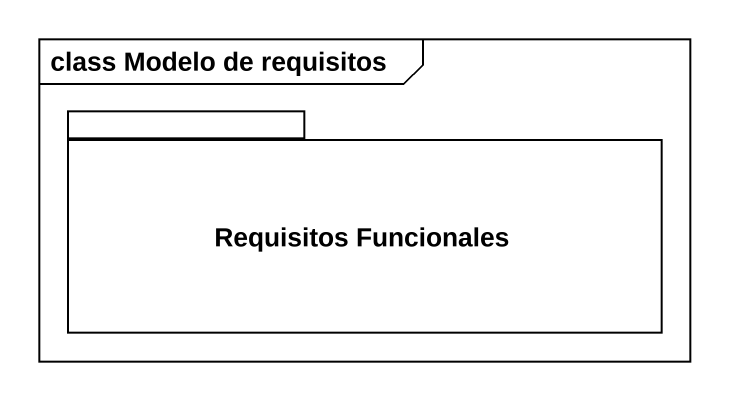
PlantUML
@startuml
mainframe class Modelo de requisitos
package "Requisitos Funcionales" as Requisitos_Funcionales {
}
@enduml
